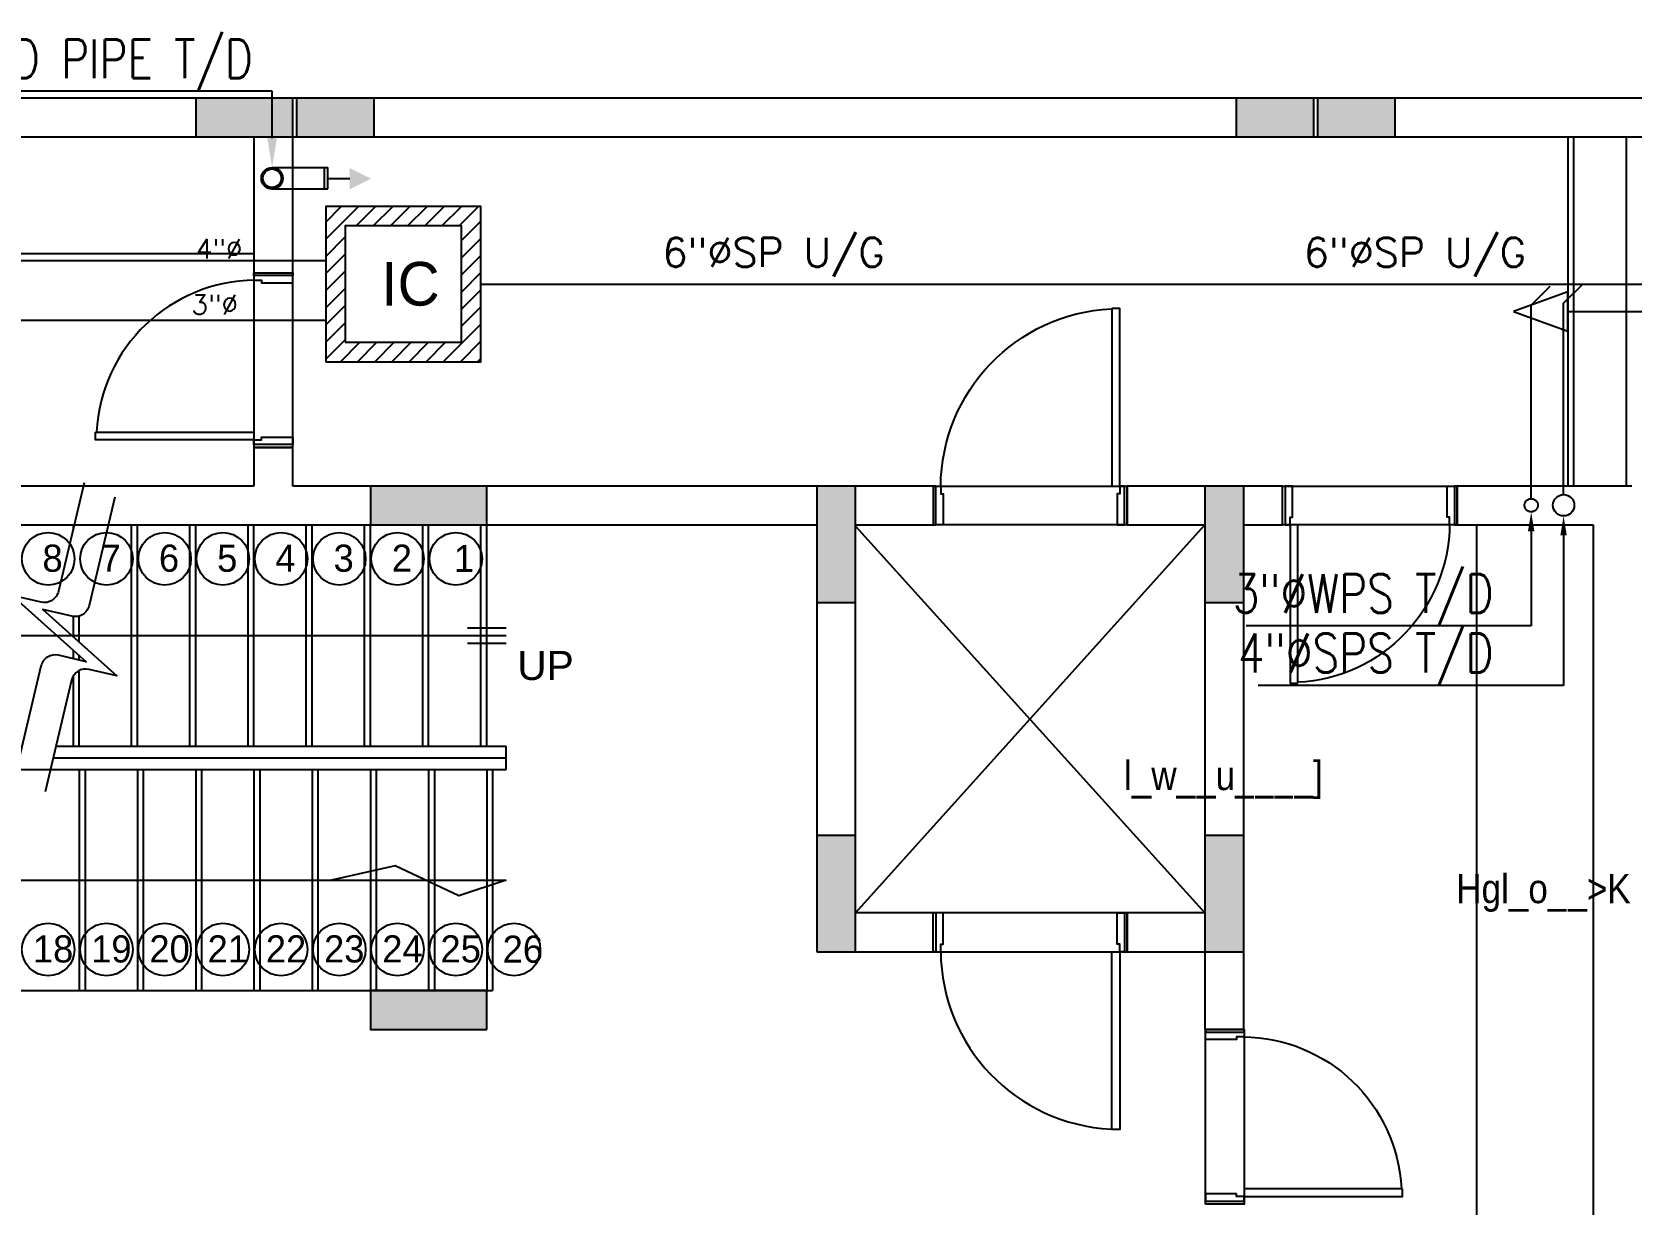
# Model space of a CAD drawing. Header units: metres. Extents: x -658 to -58, y -713 to -118.
# Drawn here: x -327.29 to -319.05, y -132.85 to -126.81 of the extents above; entities that cross this region are included whole.
import ezdxf
from ezdxf import colors
from ezdxf.entities.mleader import LeaderData, LeaderLine
from ezdxf.enums import TextEntityAlignment as Align
from ezdxf.math import Vec2, Vec3

# ---------------------------------------------------------------- set-up
doc = ezdxf.new("R2010")
doc.units = ezdxf.units.M
doc.header["$LTSCALE"] = 100
doc.linetypes.add('CENTERX2', pattern=[4, 2.5, -0.5, 0.5, -0.5])
for name, color, linetype in [('ARR', 114, 'Continuous'), ('DRAIN-LW', 2, 'Continuous'), ('drainage', 6, 'Continuous'), ('IC MENH', 5, 'Continuous'), ('plan', 8, 'Continuous'), ('RWP', 6, 'Continuous'), ('WATER TEXT', 3, 'Continuous')]:
    doc.layers.add(name, color=color, linetype=linetype)
doc.layers.add('DRAINAGE  TEXT', color=3, linetype='Continuous', lineweight=25)
doc.layers.add('TEXT', color=7, linetype='Continuous', lineweight=25)
doc.styles.add('02-GROUND-FOR WORK$0$MZ', font='romans.shx', dxfattribs={"width": 0.8})
doc.styles.add('Arial', font='arial.ttf', dxfattribs={"height": 0.2})
doc.styles.add('mech', font='romans.shx')
doc.styles.add('style12', font='xarab.shx')
doc.styles.add('XARAB', font='xarab.shx')

# ---------------------------------------------------------------- blocks, each defined once
blk = doc.blocks.new('*U102')
for points in [[(79, 916), (79, 100), (39, 100), (39, 916)], [(0, -100), (14, -100), (14, 100), (0, 100)], [(900, -100), (886, -100), (886, 100), (900, 100)]]:
    blk.add_lwpolyline(points, close=True)
at = {"ltscale": 0.25}
for points in [[(900, 100), (0, 100)], [(0, -100), (900, -100)]]:
    blk.add_lwpolyline(points, dxfattribs=at)
at = {"flags": 128}
for points in [[(14, -100), (14, 100), (14, 100), (39, 100), (39, 60), (52, 60), (52, -100)], [(886, -100), (886, 100), (886, 100), (861, 100), (861, 60), (848, 60), (848, -100), (886, -100)]]:
    blk.add_lwpolyline(points, close=True, dxfattribs=at)
at = {"ltscale": 0.25}
blk.add_arc((38.2, 88.8), 822.9, 0.40319, 87.18918, dxfattribs=at)
blk = doc.blocks.new('*U109')
for points in [[(79, 1016), (79, 100), (39, 100), (39, 1016)], [(0, -100), (14, -100), (14, 100), (0, 100)], [(1000, -100), (986, -100), (986, 100), (1000, 100)]]:
    blk.add_lwpolyline(points, close=True)
at = {"ltscale": 0.25}
for points in [[(1000, 100), (0, 100)], [(0, -100), (1000, -100)]]:
    blk.add_lwpolyline(points, dxfattribs=at)
at = {"flags": 128}
for points in [[(14, -100), (14, 100), (14, 100), (39, 100), (39, 60), (52, 60), (52, -100)], [(986, -100), (986, 100), (986, 100), (961, 100), (961, 60), (948, 60), (948, -100), (986, -100)]]:
    blk.add_lwpolyline(points, close=True, dxfattribs=at)
at = {"ltscale": 0.25}
blk.add_arc((38.1, 91.7), 923, 0.40319, 87.18918, dxfattribs=at)
blk = doc.blocks.new('*U114')
for points in [[(79, 916), (79, 100), (39, 100), (39, 916)], [(0, -100), (14, -100), (14, 100), (0, 100)], [(900, -100), (886, -100), (886, 100), (900, 100)]]:
    blk.add_lwpolyline(points, close=True)
at = {"ltscale": 0.25}
for points in [[(900, 100), (0, 100)], [(0, -100), (900, -100)]]:
    blk.add_lwpolyline(points, dxfattribs=at)
at = {"flags": 128}
for points in [[(14, -100), (14, 100), (14, 100), (39, 100), (39, 60), (52, 60), (52, -100)], [(886, -100), (886, 100), (886, 100), (861, 100), (861, 60), (848, 60), (848, -100), (886, -100)]]:
    blk.add_lwpolyline(points, close=True, dxfattribs=at)
at = {"ltscale": 0.25}
blk.add_arc((38.2, 88.8), 822.9, 0.40319, 87.18918, dxfattribs=at)
blk = doc.blocks.new('GREGRERGREGRE')
h = blk.add_hatch(color=256)
h.dxf.hatch_style = 1
h.paths.add_polyline_path([(-216.9055, -127.3512), (-216.9055, -127.1512), (-217.4055, -127.1512), (-217.4055, -127.3512)])
h = blk.add_hatch(color=256)
h.dxf.hatch_style = 1
h.paths.add_polyline_path([(-215.9055, -129.3512), (-215.9055, -129.1512), (-216.5055, -129.1512), (-216.5055, -129.3512)])
h = blk.add_hatch(color=256)
h.dxf.hatch_style = 1
h.paths.add_polyline_path([(-214.2055, -129.7512), (-214.0055, -129.7512), (-214.0055, -129.1512), (-214.2055, -129.1512)])
h = blk.add_hatch(color=256)
h.dxf.hatch_style = 1
h.paths.add_polyline_path([(-212.2055, -129.7512), (-212.0055, -129.7512), (-212.0055, -129.1512), (-212.2055, -129.1512)])
h = blk.add_hatch(color=256)
h.dxf.hatch_style = 1
h.paths.add_polyline_path([(-214.2055, -131.5512), (-214.0055, -131.5512), (-214.0055, -130.9512), (-214.2055, -130.9512)])
h = blk.add_hatch(color=256)
h.dxf.hatch_style = 1
h.paths.add_polyline_path([(-212.2055, -131.5512), (-212.0055, -131.5512), (-212.0055, -130.9512), (-212.2055, -130.9512)])
h = blk.add_hatch(color=256)
h.dxf.hatch_style = 1
h.paths.add_polyline_path([(-215.9055, -131.9512), (-215.9055, -131.7512), (-216.5055, -131.7512), (-216.5055, -131.9512)])
for points in [[(-216.9055, -127.3512), (-216.9055, -127.1512), (-217.4055, -127.1512), (-217.4055, -127.3512)], [(-215.9055, -129.3512), (-215.9055, -129.1512), (-216.5055, -129.1512), (-216.5055, -129.3512)], [(-214.2055, -129.7512), (-214.0055, -129.7512), (-214.0055, -129.1512), (-214.2055, -129.1512)], [(-212.2055, -129.7512), (-212.0055, -129.7512), (-212.0055, -129.1512), (-212.2055, -129.1512)], [(-214.2055, -131.5512), (-214.0055, -131.5512), (-214.0055, -130.9512), (-214.2055, -130.9512)], [(-212.2055, -131.5512), (-212.0055, -131.5512), (-212.0055, -130.9512), (-212.2055, -130.9512)], [(-215.9055, -131.9512), (-215.9055, -131.7512), (-216.5055, -131.7512), (-216.5055, -131.9512)]]:
    blk.add_lwpolyline(points, close=True)
blk = doc.blocks.new('GREGEF')
h = blk.add_hatch(color=256)
h.dxf.hatch_style = 1
h.paths.add_polyline_path([(-216.8855, -127.3512), (-216.4855, -127.3512), (-216.4855, -127.1512), (-216.8855, -127.1512)])
h = blk.add_hatch(color=256)
h.dxf.hatch_style = 1
h.paths.add_polyline_path([(-212.0448, -127.3512), (-211.6448, -127.3512), (-211.6448, -127.1512), (-212.0448, -127.1512)])
h = blk.add_hatch(color=256)
h.dxf.hatch_style = 1
h.paths.add_polyline_path([(-211.6248, -127.3512), (-211.2248, -127.3512), (-211.2248, -127.1512), (-211.6248, -127.1512)])
for points in [[(-216.8855, -127.3512), (-216.4855, -127.3512), (-216.4855, -127.1512), (-216.8855, -127.1512)], [(-212.0448, -127.3512), (-211.6448, -127.3512), (-211.6448, -127.1512), (-212.0448, -127.1512)], [(-211.6248, -127.3512), (-211.2248, -127.3512), (-211.2248, -127.1512), (-211.6248, -127.1512)]]:
    blk.add_lwpolyline(points, close=True)
blk = doc.blocks.new('A$Cc2be8e3e')
at = {"layer": 'plan'}
for p, q in [((-1.8028, 21.3095), (-41.8028, 21.3095)), ((-34.0035, 21.1095), (-28.9035, 21.1095)), ((-28.9035, 21.1095), (-28.9035, 20.4095)), ((-28.7035, 21.1095), (-11.0028, 21.1095)), ((-28.7035, 20.4095), (-28.7035, 21.1095)), ((-34.0035, 20.5095), (-28.9035, 20.5095)), ((-28.9035, 20.4095), (-28.7035, 20.4095)), ((-22.1335, 20.2095), (-21.517, 20.2095)), ((-28.7035, 19.5095), (-28.9035, 19.5095)), ((-28.9035, 19.5095), (-28.9035, 19.3095)), ((-28.7035, 19.3095), (-28.7035, 19.5095)), ((-28.9035, 19.3095), (-33.0035, 19.3095)), ((-25.4035, 19.3095), (-28.7035, 19.3095)), ((-25.4035, 19.3095), (-25.4035, 19.1095)), ((-23.6035, 19.3095), (-24.4035, 19.3095)), ((-24.4035, 19.1095), (-24.4035, 19.3095)), ((-23.6035, 19.1095), (-23.6035, 19.3095)), ((-21.8035, 19.3095), (-22.7035, 19.3095)), ((-22.7035, 19.3095), (-22.7035, 19.1095)), ((-32.6035, 19.1095), (-26.0035, 19.1095)), ((-29.8335, 19.0927), (-29.8335, 19.1095)), ((-29.5035, 17.9695), (-29.5035, 19.1095)), ((-29.2035, 17.9695), (-29.2035, 19.1095)), ((-28.9035, 17.9695), (-28.9035, 19.1095)), ((-28.6035, 17.9695), (-28.6035, 19.1095)), ((-28.3035, 17.9695), (-28.3035, 19.1095)), ((-28.0035, 17.9695), (-28.0035, 19.1095)), ((-27.7035, 17.9695), (-27.7035, 19.1095)), ((-26.0035, 19.1095), (-26.0035, 16.9095)), ((-25.8035, 19.1095), (-25.4035, 19.1095)), ((-25.8035, 17.1095), (-25.8035, 19.1095)), ((-24.4035, 19.1095), (-24.0035, 19.1095)), ((-24.0035, 19.1095), (-24.0035, 17.1095)), ((-23.8035, 16.5095), (-23.8035, 19.1095)), ((-23.8035, 19.1095), (-23.6035, 19.1095)), ((-22.7035, 19.1095), (-22.0035, 19.1095)), ((-22.6035, 19.1095), (-22.6035, 15.5095)), ((-22.0035, 19.1095), (-22.0035, 14.9095)), ((-29.8035, 18.5052), (-29.8035, 18.64)), ((-32.0035, 18.5395), (-27.6035, 18.5395)), ((-27.8035, 18.5794), (-27.6035, 18.5794)), ((-29.8335, 18.4195), (-29.8335, 18.4633)), ((-27.8035, 18.4995), (-27.6035, 18.4995)), ((-29.8035, 18.4125), (-29.8035, 18.4364)), ((-29.8035, 17.9695), (-29.8035, 18.3589)), ((-29.9228, 17.9695), (-27.6035, 17.9695)), ((-27.6035, 17.9095), (-27.6035, 17.9695)), ((-29.9369, 17.9095), (-27.6035, 17.9095)), ((-32.0035, 17.2795), (-27.6035, 17.2795)), ((-25.4035, 17.1095), (-25.8035, 17.1095)), ((-25.4035, 16.9095), (-25.4035, 17.1095)), ((-24.0035, 17.1095), (-24.4035, 17.1095)), ((-24.4035, 17.1095), (-24.4035, 16.9095)), ((-26.0035, 16.9095), (-25.4035, 16.9095)), ((-24.4035, 16.9095), (-24.0035, 16.9095)), ((-24.0035, 16.9095), (-24.0035, 16.5095)), ((-24.0035, 16.5095), (-23.8035, 16.5095))]:
    blk.add_line(p, q, dxfattribs=at)
at = {"layer": 'plan', "ltscale": 0.4}
for p, q in [((-22.1335, 21.1095), (-22.1335, 19.3095)), ((-29.5335, 17.9695), (-29.5335, 19.1095)), ((-29.2335, 17.9695), (-29.2335, 19.1095)), ((-28.9335, 17.9695), (-28.9335, 19.1095)), ((-28.6335, 17.9695), (-28.6335, 19.1095)), ((-28.3335, 17.9695), (-28.3335, 19.1095)), ((-28.0335, 17.9695), (-28.0335, 19.1095)), ((-27.7335, 17.9695), (-27.7335, 19.1095)), ((-29.8335, 18.5322), (-29.8335, 18.6373)), ((-29.8335, 17.9695), (-29.8335, 18.3315)), ((-29.8035, 17.8495), (-29.8035, 16.7095)), ((-29.7735, 17.8495), (-29.7735, 16.7095)), ((-29.5035, 17.8495), (-29.5035, 16.7095)), ((-29.4735, 17.8495), (-29.4735, 16.7095)), ((-29.2035, 17.8495), (-29.2035, 16.7095)), ((-29.1735, 17.8495), (-29.1735, 16.7095)), ((-28.9035, 17.8495), (-28.9035, 16.7095)), ((-28.8735, 17.8495), (-28.8735, 16.7095)), ((-28.6035, 17.8495), (-28.6035, 16.7095)), ((-28.5735, 17.8495), (-28.5735, 16.7095)), ((-28.3035, 17.8495), (-28.3035, 16.7095)), ((-28.2735, 17.8495), (-28.2735, 16.7095)), ((-28.0035, 17.8495), (-28.0035, 16.7095)), ((-27.9735, 17.8495), (-27.9735, 16.7095)), ((-27.7035, 17.8495), (-27.7035, 16.7095)), ((-27.6735, 17.8495), (-27.6735, 16.7095)), ((-32.6035, 16.7095), (-27.6735, 16.7095))]:
    blk.add_line(p, q, dxfattribs=at)
at = {"layer": 'plan', "ltscale": 0.05}
blk.add_line((-22.1035, 21.1095), (-22.1035, 19.3095), dxfattribs=at)
at = {"layer": 'plan', "ltscale": 0.5}
for p, q in [((-25.8035, 17.1095), (-24.0035, 19.1095)), ((-25.8035, 19.1041), (-24.0035, 17.1095))]:
    blk.add_line(p, q, dxfattribs=at)
at = {"layer": 'plan', "ltscale": 0.0004}
for p, q in [((-27.6035, 17.8495), (-27.6035, 17.9095)), ((-31.4035, 17.8495), (-27.6035, 17.8495))]:
    blk.add_line(p, q, dxfattribs=at)
at = {"layer": 'plan', "ltscale": 0.4}
blk.add_lwpolyline([(-21.8335, 21.1095), (-21.8335, 19.3095)], dxfattribs=at)
at = {"layer": 'plan'}
blk.add_lwpolyline([(-22.4141, 20.2095), (-22.1335, 20.1079), (-22.1335, 20.3111)], close=True, dxfattribs=at)
for points in [[(-29.7787, 19.3258), (-29.9101, 18.7675, -0.414214), (-30.0002, 18.7117), (-30.1492, 18.7467), (-29.7675, 18.404), (-29.9106, 18.4377, 0.414214), (-30.0008, 18.3818), (-30.1362, 17.806)], [(-29.6209, 19.2529), (-29.7522, 18.6946, -0.414214), (-29.8424, 18.6388), (-29.9913, 18.6739), (-29.6096, 18.3312), (-29.7528, 18.3648, 0.414214), (-29.8429, 18.309), (-29.9784, 17.7332)]]:
    blk.add_lwpolyline(points, format="xyb", dxfattribs=at)
blk.add_lwpolyline([(-27.6035, 17.2795), (-27.847, 17.1978), (-28.1754, 17.3534), (-28.5038, 17.2795)], dxfattribs=at)
at = {"layer": 'plan', "ltscale": 0.03}
for centre in [(-29.9633, 18.935), (-29.6633, 18.935), (-29.3633, 18.935), (-29.0633, 18.935), (-28.7633, 18.935), (-28.4633, 18.935), (-28.1633, 18.935), (-27.8633, 18.935), (-29.9633, 16.9213), (-29.6633, 16.9213), (-29.3633, 16.9213), (-29.0633, 16.9213), (-28.7633, 16.9213), (-28.4633, 16.9213), (-28.1633, 16.9213), (-27.8633, 16.9213), (-27.5633, 16.9213)]:
    blk.add_circle(centre, 0.1354, dxfattribs=at)
at = {"layer": 'plan'}
for name in ['GREGRERGREGRE', 'GREGEF']:
    blk.add_blockref(name, (188.202, 148.4607), dxfattribs=at)
at = {"layer": 'plan', "yscale": 0.001, "zscale": 0.001}
for name, p, xscale, rotation in [('*U102', (-28.8035, 19.5095), 0.001, 90), ('*U102', (-23.6035, 19.2095), -0.001, 180), ('*U109', (-24.4035, 17.0095), 0.001, 179.9999999999999), ('*U114', (-23.901, 15.6095), -0.001, 270)]:
    blk.add_blockref(name, p, dxfattribs=dict(at, xscale=xscale, rotation=rotation))
at = {"layer": 'plan', "xscale": -0.001, "yscale": 0.001, "zscale": 0.001}
blk.add_blockref('*U109', (-24.4035, 19.2095), dxfattribs=at)
at = {"layer": 'plan', "style": 'XARAB'}
for s, p in [('8', (-29.993, 18.8683)), ('7', (-29.693, 18.8683)), ('6', (-29.393, 18.8683)), ('5', (-29.093, 18.8683)), ('4', (-28.793, 18.8683)), ('3', (-28.493, 18.8683)), ('2', (-28.193, 18.8683)), ('1', (-27.8728, 18.8667)), ('18', (-30.0421, 16.8545)), ('19', (-29.7421, 16.8545)), ('20', (-29.4421, 16.8545)), ('21', (-29.1421, 16.8545)), ('22', (-28.8421, 16.8545)), ('23', (-28.5421, 16.8545)), ('24', (-28.2421, 16.8545)), ('25', (-27.9421, 16.8545)), ('26', (-27.6219, 16.853))]:
    blk.add_text(s, height=0.14, dxfattribs=at).set_placement(p)
at = {"layer": 'plan', "style": 'style12', "width": 0.9}
for s, p in [('l_w__u____]', (-24.42, 17.7429)), ('Hgl_o__>K', (-22.7081, 17.1601))]:
    blk.add_text(s, height=0.15, dxfattribs=at).set_placement(p)
at = {"layer": 'plan', "insert": (-27.5463, 18.4603), "char_height": 0.15, "width": 0.434395, "attachment_point": 1, "line_spacing_factor": 0.941778, "style": 'Arial'}
blk.add_mtext('UP', dxfattribs=at)
blk = doc.blocks.new('IC')
at = {"layer": 'IC MENH'}
h = blk.add_hatch(dxfattribs=at)
h.set_pattern_fill('ANSI31', color=8, scale=500, style=0)
h.set_pattern_definition([(45, (0, 0), (-44.194, 44.194), [])])
h.paths.add_polyline_path([(-100, 700), (-100, -100), (700, -100), (700, 700)])
h.paths.add_polyline_path([(600, 600), (600, 0), (0, 0), (0, 600)], flags=16)
h.paths.add_polyline_path([(130.25, 133), (542.75, 133), (542.75, 470.5), (130.25, 470.5)], flags=8)
at = {"layer": 'IC MENH', "color": 5}
for points in [[(-100, -100), (700, -100), (700, 700), (-100, 700)], [(0, 0), (600, 0), (600, 600), (0, 600)]]:
    blk.add_lwpolyline(points, close=True, dxfattribs=at)
at = {"layer": 'IC MENH'}
blk.add_text('IC', height=225, dxfattribs=at).set_placement((186.5, 189.25))

msp = doc.modelspace()

# ---------------------------------------------------------------- hatches: boundary and pattern name
at = {"layer": 'ARR'}
for points in [[(-325.5453, -127.5664), (-325.6553, -127.5664), (-325.6553, -127.5114)], [(-325.5453, -127.5664), (-325.6553, -127.5664), (-325.6553, -127.6214)]]:
    msp.add_hatch(color=256, dxfattribs=at).paths.add_polyline_path(points)
at = {"layer": 'RWP', "linetype": 'Continuous', "ltscale": 0.1}
h = msp.add_hatch(color=2, dxfattribs=at)
h.paths.add_polyline_path([(-326.1108, -127.564, 1), (-326.0008, -127.5641, 1)])
h.paths.add_polyline_path([(-326.1037, -127.564, 1), (-326.008, -127.5641, 1)], flags=16)
h = msp.add_hatch(color=2, dxfattribs=at)
h.paths.add_polyline_path([(-326.0002, -127.5641, -1), (-326.1102, -127.5643, -1)])
h.paths.add_polyline_path([(-326.0074, -127.5641, -1), (-326.1031, -127.5643, -1)], flags=16)

# ---------------------------------------------------------------- linework, layer by layer
at = {"layer": 'ARR'}
msp.add_line((-325.6553, -127.5664), (-325.768, -127.5664), dxfattribs=at)
at = {"layer": 'DRAIN-LW'}
for p, q in [((-319.5678, -128.2179), (-319.4694, -128.1196)), ((-319.5678, -129.2155), (-319.5678, -128.2179)), ((-338.4515, -128.2952), (-325.7791, -128.2952))]:
    msp.add_line(p, q, dxfattribs=at)
at = {"layer": 'DRAIN-LW', "linetype": 'CENTERX2', "ltscale": 0.005}
msp.add_circle((-319.5678, -129.2497), 0.0342, dxfattribs=at)
at = {"layer": 'drainage'}
for p, q in [((-338.6034, -127.9875), (-325.7791, -127.9875)), ((-319.4008, -128.2082), (-319.3024, -128.1098)), ((-319.4008, -129.1947), (-319.4008, -128.2082))]:
    msp.add_line(p, q, dxfattribs=at)
msp.add_lwpolyline([(-324.9791, -128.1098), (-301.3153, -128.1098)], dxfattribs=at)
msp.add_circle((-319.4008, -129.2497), 0.055, dxfattribs=at)
at = {"layer": 'RWP', "color": 6}
for p, q in [((-326.0565, -127.5092), (-325.768, -127.5092)), ((-325.7848, -127.6192), (-325.7848, -127.5092)), ((-325.768, -127.6192), (-325.768, -127.5092)), ((-326.0565, -127.6192), (-325.768, -127.6192))]:
    msp.add_line(p, q, dxfattribs=at)
at = {"layer": 'RWP', "color": 2, "linetype": 'Continuous', "ltscale": 0.1}
for centre, radius in [((-326.0558, -127.5641), 0.055), ((-326.0552, -127.5642), 0.055), ((-326.0558, -127.5641), 0.0479), ((-326.0552, -127.5639), 0.0479)]:
    msp.add_circle(centre, radius, dxfattribs=at)

# ---------------------------------------------------------------- block references
at = {"layer": 'IC MENH', "color": 3, "xscale": 0.001, "yscale": 0.001, "zscale": 0.001}
msp.add_blockref('IC', (-325.6791, -128.4098), dxfattribs=at)
at = {"layer": 'plan'}
msp.add_blockref('A$Cc2be8e3e', (-297.2456, -148.4607), dxfattribs=at)

# ---------------------------------------------------------------- texts
at = {"layer": 'DRAINAGE  TEXT', "linetype": 'Continuous', "style": 'mech'}
for s, p in [('4"%%C', (-326.3278, -127.9279)), ('3"%%C', (-326.3507, -128.2156))]:
    msp.add_text(s, height=0.1, dxfattribs=at).set_placement(p, align=Align.MIDDLE_CENTER)
at = {"layer": 'TEXT', "linetype": 'Continuous', "style": 'mech'}
for p in [(-323.4711, -127.9462), (-320.1662, -127.9462)]:
    msp.add_text('6"%%CSP U/G', height=0.15, dxfattribs=at).set_placement(p, align=Align.MIDDLE_CENTER)

# ---------------------------------------------------------------- leaders
at = {"layer": 'WATER TEXT', "color": 3}
ml = msp.add_multileader_mtext('Standard', dxfattribs=at)
ml.set_content('%%C4" RD PIPE T/D', color=3, style='02-GROUND-FOR WORK$0$MZ')
ml.set_leader_properties(color=1)
ml.build(insert=Vec2(0, 0))
ml.multileader.update_dxf_attribs({"text_left_attachment_type": 6, "text_right_attachment_type": 6, "dogleg_length": 100, "arrow_head_size": 0.15})
ctx = ml.context
ctx.base_point, ctx.char_height, ctx.arrow_head_size, ctx.landing_gap_size, ctx.plane_origin = Vec3(-328.2887, -127.115), 0.2, 0.15, 0.00009, Vec3(-326.2148, -127.6411)
ctx.left_attachment, ctx.right_attachment, ctx.text_align_type = 6, 6, 2
notes = []
notes.append((ctx, [(0, (1, 1, 0), (-326.0552, -127.115), (-1, 0), 0.1, [(0, [(-326.0552, -127.5079)], 0, [])])]))
ctx.mtext.insert, ctx.mtext.alignment, ctx.mtext.flow_direction = Vec3(-326.1553, -126.8483), 3, 5
ml = msp.add_multileader_mtext('Standard', dxfattribs=at)
ml.set_content('3"%%CWPS T/D', color=3, style='02-GROUND-FOR WORK$0$MZ')
ml.set_leader_properties(color=1)
ml.build(insert=Vec2(0, 0))
ml.multileader.update_dxf_attribs({"text_left_attachment_type": 6, "text_right_attachment_type": 6, "dogleg_length": 100, "arrow_head_size": 0.1})
ctx = ml.context
ctx.base_point, ctx.char_height, ctx.arrow_head_size, ctx.landing_gap_size, ctx.plane_origin = Vec3(-321.2246, -129.8707), 0.2, 0.1, 0.00009, Vec3(-319.4303, -128.8181)
ctx.left_attachment, ctx.right_attachment, ctx.text_align_type = 6, 6, 2
notes.append((ctx, [(1, (1, 1, 0), (-319.5678, -129.8707), (-1, 0), 0.1938, [(0, [(-319.5678, -129.2839)], 0, [])])]))
ctx.mtext.insert, ctx.mtext.alignment, ctx.mtext.flow_direction = Vec3(-319.7616, -129.6041), 3, 5
ml = msp.add_multileader_mtext('Standard', dxfattribs=at)
ml.set_content('4"%%CSPS T/D', color=3, style='02-GROUND-FOR WORK$0$MZ')
ml.set_leader_properties(color=1)
ml.build(insert=Vec2(0, 0))
ml.multileader.update_dxf_attribs({"text_left_attachment_type": 6, "text_right_attachment_type": 6, "dogleg_length": 100, "arrow_head_size": 0.1})
ctx = ml.context
ctx.base_point, ctx.char_height, ctx.arrow_head_size, ctx.landing_gap_size, ctx.plane_origin = Vec3(-321.1942, -130.178), 0.2, 0.1, 0.00009, Vec3(-319.2632, -128.8181)
ctx.left_attachment, ctx.right_attachment, ctx.text_align_type = 6, 6, 2
notes.append((ctx, [(1, (1, 1, 0), (-319.4008, -130.178), (-1, 0), 0.3609, [(0, [(-319.4008, -129.3047)], 0, [])])]))
ctx.mtext.insert, ctx.mtext.alignment, ctx.mtext.flow_direction = Vec3(-319.7617, -129.9113), 3, 5
for ctx, leaders in notes:
    for number, flags, end, landing, length, lines in leaders:
        leader = LeaderData()
        leader.index, (leader.has_last_leader_line, leader.has_dogleg_vector, leader.attachment_direction) = number, flags
        leader.last_leader_point, leader.dogleg_vector, leader.dogleg_length = Vec3(end), Vec3(landing), length
        for number, points, colour, breaks in lines:
            line = LeaderLine()
            line.index, line.vertices, line.color, line.breaks = number, Vec3.list(points), colors.encode_raw_color(colour), breaks
            leader.lines.append(line)
        ctx.leaders.append(leader)

doc.saveas('drawing.dxf')
